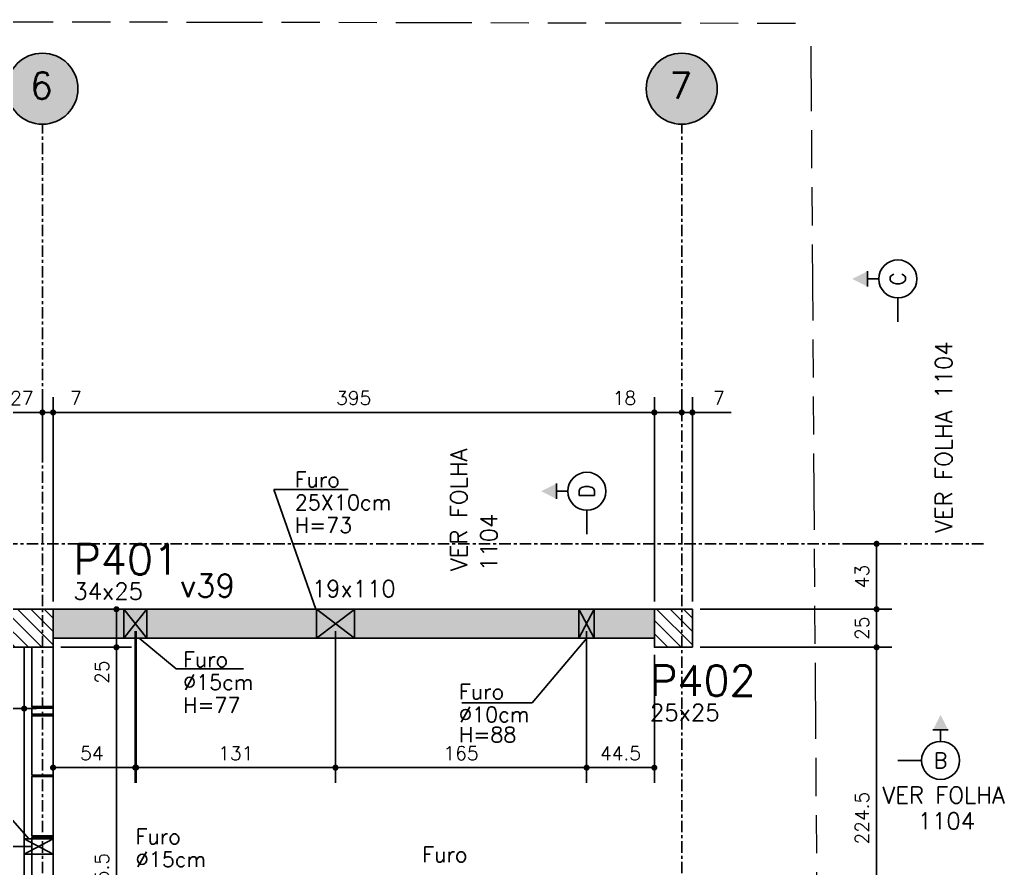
# Model space of a CAD drawing. Extents: x -39962 to 11287, y 23324 to 41277.
# Drawn here: x 2784 to 3430, y 24866 to 25424 of the extents above; entities that cross this region are included whole.
import ezdxf
from ezdxf.enums import TextEntityAlignment as Align

# ---------------------------------------------------------------- set-up
doc = ezdxf.new("R2010")
doc.units = 0
doc.header["$LTSCALE"] = 25
doc.header["$MEASUREMENT"] = 0
doc.linetypes.add('AXES', pattern=[0.54, 0.3, -0.08, 0.08, -0.08])
doc.linetypes.add('Double dash', pattern=[55, 20, -5, 10, -5, 10, -5])
doc.layers.get('0').update_dxf_attribs({"linetype": 'CONTINUOUS'})
doc.layers.get('Defpoints').update_dxf_attribs({"linetype": 'CONTINUOUS'})
for name, color, linetype in [('41', 2, 'CONTINUOUS'), ('COTA', 1, 'CONTINUOUS'), ('EIXOS', 1, 'AXES'), ('H3', 253, 'CONTINUOUS'), ('H4', 254, 'CONTINUOUS'), ('H5', 1, 'CONTINUOUS'), ('IND-EIXOS', 2, 'CONTINUOUS'), ('LINHA_FINA', 1, 'CONTINUOUS'), ('Linha_media', 4, 'CONTINUOUS'), ('P-D', 2, 'CONTINUOUS'), ('P-N', 5, 'CONTINUOUS'), ('PENA_1', 1, 'CONTINUOUS'), ('PENA_3', 3, 'CONTINUOUS'), ('PIL-N', 4, 'CONTINUOUS'), ('PROJ', 252, 'CONTINUOUS'), ('TEXT-EIXOS', 3, 'CONTINUOUS'), ('VIG-D', 2, 'CONTINUOUS'), ('VIG-N', 4, 'CONTINUOUS'), ('VIGA', 3, 'CONTINUOUS')]:
    doc.layers.add(name, color=color, linetype=linetype)
doc.layers.add('TLV-DVI-___-CNT', color=7, linetype='Double dash', lineweight=9)
doc.styles.add('COTA', font='romans.shx')
doc.styles.add('ROMANS', font='ROMANS')
doc.styles.get("Standard").update_dxf_attribs({"font": 'ROMANS.SHX'})
doc.dimstyles.new('forma', dxfattribs={"dimscale": 5, "dimtxt": 1.8, "dimasz": 0.8, "dimexe": 2, "dimexo": 1, "dimgap": 1, "dimtad": 1, "dimdec": 1, "dimzin": 9, "dimdsep": 46, "dimtxsty": 'COTA', "dimblk1": 'DOT', "dimblk2": 'DOT', "dimsah": 1, "dimcen": 0, "dimdle": 1, "dimclrd": 256, "dimclre": 256, "dimclrt": 2, "dimadec": 0, "dimazin": 0, "dimtfac": 1, "dimtdec": 0, "dimtmove": 0, "dimatfit": 3, "dimfxl": 1, "dimtolj": 1, "dimtzin": 0, "dimarcsym": 0})

# ---------------------------------------------------------------- blocks, each defined once
blk = doc.blocks.new('_Dot')
at = {"color": 0, "linetype": 'ByBlock', "lineweight": -2}
blk.add_line((-0.5, 0), (-1, 0), dxfattribs=at)
at = {"color": 0, "linetype": 'ByBlock', "const_width": 0.5}
blk.add_lwpolyline([(-0.25, 0, 1), (0.25, 0, 1)], format="xyb", close=True, dxfattribs=at)
blk = doc.blocks.new('*D80')
at = {"layer": 'COTA', "lineweight": -2, "transparency": 16777216}
for p, q in [((3230.51, 25011.59), (3356.51, 25011.59)), ((3346.51, 24791.09), (3346.51, 25007.59)), ((3230.51, 24787.09), (3356.51, 24787.09))]:
    blk.add_line(p, q, dxfattribs=at)
at = {"layer": 'Defpoints', "color": 0, "transparency": 16777216}
for p in [(3225.51, 25011.59), (3346.51, 25011.59), (3225.51, 24787.09)]:
    blk.add_point(p, dxfattribs=at)
at = {"layer": 'COTA', "lineweight": -2, "transparency": 16777216, "xscale": 4, "yscale": 4, "zscale": 4}
for p, rotation in [((3346.51, 25011.59), 90), ((3346.51, 24787.09), 270)]:
    blk.add_blockref('_Dot', p, dxfattribs=dict(at, rotation=rotation))
at = {"layer": 'COTA', "color": 2, "transparency": 16777216, "insert": (3337.01, 24899.34), "char_height": 9, "attachment_point": 5, "rotation": 90, "style": 'COTA'}
blk.add_mtext('\\A1;224.5 ', dxfattribs=at)
blk = doc.blocks.new('*D81')
at = {"layer": 'COTA', "lineweight": -2, "transparency": 16777216}
for p, q in [((3230.51, 25036.59), (3356.51, 25036.59)), ((3346.51, 25015.59), (3346.51, 25032.59)), ((3230.51, 25011.59), (3356.51, 25011.59))]:
    blk.add_line(p, q, dxfattribs=at)
at = {"layer": 'Defpoints', "color": 0, "transparency": 16777216}
for p in [(3225.51, 25036.59), (3346.51, 25036.59), (3225.51, 25011.59)]:
    blk.add_point(p, dxfattribs=at)
at = {"layer": 'COTA', "lineweight": -2, "transparency": 16777216, "xscale": 4, "yscale": 4, "zscale": 4}
for p, rotation in [((3346.51, 25036.59), 90), ((3346.51, 25011.59), 270)]:
    blk.add_blockref('_Dot', p, dxfattribs=dict(at, rotation=rotation))
at = {"layer": 'COTA', "color": 2, "transparency": 16777216, "insert": (3337.01, 25024.09), "char_height": 9, "attachment_point": 5, "rotation": 90, "style": 'COTA'}
blk.add_mtext('\\A1;25 ', dxfattribs=at)
blk = doc.blocks.new('*D82')
at = {"layer": 'COTA', "lineweight": -2, "transparency": 16777216}
for p, q in [((3200.51, 25041.59), (3200.51, 25175.92)), ((3218.51, 25160.92), (3218.51, 25175.92)), ((3196.51, 25165.92), (3169.23, 25165.92)), ((3218.51, 25165.92), (3200.51, 25165.92)), ((3222.51, 25165.92), (3226.51, 25165.92))]:
    blk.add_line(p, q, dxfattribs=at)
at = {"layer": 'Defpoints', "color": 0, "transparency": 16777216}
for p in [(3200.51, 25165.92), (3218.51, 25155.92), (3200.51, 25036.59)]:
    blk.add_point(p, dxfattribs=at)
at = {"layer": 'COTA', "lineweight": -2, "transparency": 16777216, "xscale": 4, "yscale": 4, "zscale": 4}
blk.add_blockref('_Dot', (3200.51, 25165.92), dxfattribs=at)
at = {"layer": 'COTA', "lineweight": -2, "transparency": 16777216, "xscale": 4, "yscale": 4, "zscale": 4, "rotation": 180}
blk.add_blockref('_Dot', (3218.51, 25165.92), dxfattribs=at)
at = {"layer": 'COTA', "color": 2, "transparency": 16777216, "insert": (3180.87, 25175.42), "char_height": 9, "attachment_point": 5, "style": 'COTA'}
blk.add_mtext('\\A1;18 ', dxfattribs=at)
blk = doc.blocks.new('*D83')
at = {"layer": 'COTA', "lineweight": -2, "transparency": 16777216}
for p, q in [((2805.51, 25041.59), (2805.51, 25175.92)), ((3200.51, 25041.59), (3200.51, 25175.92)), ((3196.51, 25165.92), (2809.51, 25165.92))]:
    blk.add_line(p, q, dxfattribs=at)
at = {"layer": 'Defpoints', "color": 0, "transparency": 16777216}
for p in [(2805.51, 25165.92), (2805.51, 25036.59), (3200.51, 25036.59)]:
    blk.add_point(p, dxfattribs=at)
at = {"layer": 'COTA', "lineweight": -2, "transparency": 16777216, "xscale": 4, "yscale": 4, "zscale": 4, "rotation": 180}
blk.add_blockref('_Dot', (2805.51, 25165.92), dxfattribs=at)
at = {"layer": 'COTA', "lineweight": -2, "transparency": 16777216, "xscale": 4, "yscale": 4, "zscale": 4}
blk.add_blockref('_Dot', (3200.51, 25165.92), dxfattribs=at)
at = {"layer": 'COTA', "color": 2, "transparency": 16777216, "insert": (3003.01, 25175.42), "char_height": 9, "attachment_point": 5, "style": 'COTA'}
blk.add_mtext('\\A1;395 ', dxfattribs=at)
blk = doc.blocks.new('*D84')
at = {"layer": 'COTA', "lineweight": -2, "transparency": 16777216}
for p, q in [((2771.51, 25041.59), (2771.51, 25175.92)), ((2798.51, 25133.07), (2798.51, 25175.92)), ((2794.51, 25165.92), (2775.51, 25165.92))]:
    blk.add_line(p, q, dxfattribs=at)
at = {"layer": 'Defpoints', "color": 0, "transparency": 16777216}
for p in [(2771.51, 25165.92), (2798.51, 25128.07), (2771.51, 25036.59)]:
    blk.add_point(p, dxfattribs=at)
at = {"layer": 'COTA', "lineweight": -2, "transparency": 16777216, "xscale": 4, "yscale": 4, "zscale": 4, "rotation": 180}
blk.add_blockref('_Dot', (2771.51, 25165.92), dxfattribs=at)
at = {"layer": 'COTA', "lineweight": -2, "transparency": 16777216, "xscale": 4, "yscale": 4, "zscale": 4}
blk.add_blockref('_Dot', (2798.51, 25165.92), dxfattribs=at)
at = {"layer": 'COTA', "color": 2, "transparency": 16777216, "insert": (2785.01, 25175.42), "char_height": 9, "attachment_point": 5, "style": 'COTA'}
blk.add_mtext('\\A1;27 ', dxfattribs=at)
blk = doc.blocks.new('seção_dir')
at = {"layer": 'Linha_media'}
for p, q in [((-1, 4), (1, 4)), ((0, 2.5), (0, 4)), ((-5.62, 0), (-2.5, 0))]:
    blk.add_line(p, q, dxfattribs=at)
blk.add_circle((0, 0), 2.5, dxfattribs=at)
blk.add_solid([(-1, 4), (0, 6), (1, 4)], dxfattribs=at)
blk = doc.blocks.new('atrib_seção')
at = {"layer": 'Linha_media', "style": 'ROMANS'}
blk.add_attdef('X', text='', height=2, dxfattribs=at).set_placement((0, 0), align=Align.MIDDLE)
blk = doc.blocks.new('*D35')
at = {"layer": 'COTA', "lineweight": -2, "transparency": 16777216}
for p, q in [((2810.51, 25036.59), (2857.12, 25036.59)), ((2847.12, 25032.59), (2847.12, 25015.59)), ((2810.51, 25011.59), (2857.12, 25011.59)), ((2847.12, 25011.59), (2847.12, 24983.02))]:
    blk.add_line(p, q, dxfattribs=at)
at = {"layer": 'Defpoints', "color": 0, "transparency": 16777216}
for p in [(2805.51, 25036.59), (2805.51, 25011.59), (2847.12, 25011.59)]:
    blk.add_point(p, dxfattribs=at)
at = {"layer": 'COTA', "lineweight": -2, "transparency": 16777216, "xscale": 4, "yscale": 4, "zscale": 4}
for p, rotation in [((2847.12, 25036.59), 90), ((2847.12, 25011.59), 270)]:
    blk.add_blockref('_Dot', p, dxfattribs=dict(at, rotation=rotation))
at = {"layer": 'COTA', "color": 2, "transparency": 16777216, "insert": (2837.62, 24995.31), "char_height": 9, "attachment_point": 5, "rotation": 90, "style": 'COTA'}
blk.add_mtext('\\A1;25 ', dxfattribs=at)
blk = doc.blocks.new('*D36')
at = {"layer": 'COTA', "lineweight": -2, "transparency": 16777216}
for p, q in [((2810.51, 25011.59), (2857.12, 25011.59)), ((2847.12, 25007.59), (2847.12, 24780.09)), ((2852.12, 24776.09), (2857.12, 24776.09))]:
    blk.add_line(p, q, dxfattribs=at)
at = {"layer": 'Defpoints', "color": 0, "transparency": 16777216}
for p in [(2805.51, 25011.59), (2847.12, 24776.09), (2847.12, 24776.09)]:
    blk.add_point(p, dxfattribs=at)
at = {"layer": 'COTA', "lineweight": -2, "transparency": 16777216, "xscale": 4, "yscale": 4, "zscale": 4}
for p, rotation in [((2847.12, 25011.59), 90), ((2847.12, 24776.09), 270)]:
    blk.add_blockref('_Dot', p, dxfattribs=dict(at, rotation=rotation))
at = {"layer": 'COTA', "color": 2, "transparency": 16777216, "insert": (2837.62, 24859.13), "char_height": 9, "attachment_point": 5, "rotation": 90, "style": 'COTA'}
blk.add_mtext('\\A1;235.5 ', dxfattribs=at)
blk = doc.blocks.new('Family - ___-2103959-PLANTA INFERIOR 2')
at = {"layer": 'TLV-DVI-___-CNT', "color": 1, "true_color": 0xff0000}
for p, q in [((-30001.4, 10030.2), (-17648.6, 10007.2)), ((-17578.8, -196), (-17647.6, 9857.2))]:
    blk.add_line(p, q, dxfattribs=at)
blk = doc.blocks.new('A$C8a1ee3b4')
at = {"layer": 'TLV-DVI-___-CNT', "color": 1, "true_color": 0xff0000, "xscale": 0.1, "yscale": 0.1, "zscale": 0.1}
blk.add_blockref('Family - ___-2103959-PLANTA INFERIOR 2', (4865.23, 1037.14), dxfattribs=at)
blk = doc.blocks.new('*D58')
at = {"layer": 'COTA', "lineweight": -2, "transparency": 16777216}
for p, q in [((3325.81, 25079.59), (3356.51, 25079.59)), ((3346.51, 25040.59), (3346.51, 25075.59)), ((3230.51, 25036.59), (3356.51, 25036.59))]:
    blk.add_line(p, q, dxfattribs=at)
at = {"layer": 'Defpoints', "color": 0, "transparency": 16777216}
for p in [(3320.81, 25079.59), (3346.51, 25079.59), (3225.51, 25036.59)]:
    blk.add_point(p, dxfattribs=at)
at = {"layer": 'COTA', "lineweight": -2, "transparency": 16777216, "xscale": 4, "yscale": 4, "zscale": 4}
for p, rotation in [((3346.51, 25079.59), 90), ((3346.51, 25036.59), 270)]:
    blk.add_blockref('_Dot', p, dxfattribs=dict(at, rotation=rotation))
at = {"layer": 'COTA', "color": 2, "transparency": 16777216, "insert": (3337.01, 25058.09), "char_height": 9, "attachment_point": 5, "rotation": 90, "style": 'COTA'}
blk.add_mtext('\\A1;43 ', dxfattribs=at)
blk = doc.blocks.new('*D63')
at = {"layer": 'COTA', "lineweight": -2, "transparency": 16777216}
for p, q in [((2798.51, 25133.07), (2798.51, 25175.92)), ((2805.51, 25041.59), (2805.51, 25175.92)), ((2794.51, 25165.92), (2790.51, 25165.92)), ((2798.51, 25165.92), (2805.51, 25165.92)), ((2809.51, 25165.92), (2813.51, 25165.92))]:
    blk.add_line(p, q, dxfattribs=at)
at = {"layer": 'Defpoints', "color": 0, "transparency": 16777216}
for p in [(2805.51, 25165.92), (2798.51, 25128.07), (2805.51, 25036.59)]:
    blk.add_point(p, dxfattribs=at)
at = {"layer": 'COTA', "lineweight": -2, "transparency": 16777216, "xscale": 4, "yscale": 4, "zscale": 4}
blk.add_blockref('_Dot', (2798.51, 25165.92), dxfattribs=at)
at = {"layer": 'COTA', "lineweight": -2, "transparency": 16777216, "xscale": 4, "yscale": 4, "zscale": 4, "rotation": 180}
blk.add_blockref('_Dot', (2805.51, 25165.92), dxfattribs=at)
at = {"layer": 'COTA', "color": 2, "transparency": 16777216, "insert": (2820.46, 25175.42), "char_height": 9, "attachment_point": 5, "style": 'COTA'}
blk.add_mtext('\\A1;7 ', dxfattribs=at)
blk = doc.blocks.new('*D20')
at = {"layer": 'COTA', "lineweight": -2, "transparency": 16777216}
for p, q in [((3218.51, 25160.92), (3218.51, 25175.92)), ((3225.51, 25041.59), (3225.51, 25175.92)), ((3214.51, 25165.92), (3210.51, 25165.92)), ((3218.51, 25165.92), (3225.51, 25165.92)), ((3218.51, 25165.92), (3225.51, 25165.92)), ((3250.89, 25165.92), (3225.51, 25165.92)), ((3229.51, 25165.92), (3233.51, 25165.92))]:
    blk.add_line(p, q, dxfattribs=at)
at = {"layer": 'Defpoints', "color": 0, "transparency": 16777216}
for p in [(3225.51, 25165.92), (3218.51, 25155.92), (3225.51, 25036.59)]:
    blk.add_point(p, dxfattribs=at)
at = {"layer": 'COTA', "lineweight": -2, "transparency": 16777216, "xscale": 4, "yscale": 4, "zscale": 4}
blk.add_blockref('_Dot', (3218.51, 25165.92), dxfattribs=at)
at = {"layer": 'COTA', "lineweight": -2, "transparency": 16777216, "xscale": 4, "yscale": 4, "zscale": 4, "rotation": 180}
blk.add_blockref('_Dot', (3225.51, 25165.92), dxfattribs=at)
at = {"layer": 'COTA', "color": 2, "transparency": 16777216, "insert": (3242.89, 25175.42), "char_height": 9, "attachment_point": 5, "style": 'COTA'}
blk.add_mtext('\\A1;7 ', dxfattribs=at)
blk = doc.blocks.new('A$C93549396')
at = {"layer": 'PROJ'}
for points in [[(1180, 1334.04), (1180, 1295.04), (1166, 1295.04), (1166, 1334.04), (1180, 1334.04)], [(1180, 1290.04), (1180, 1294.04), (1166, 1294.04), (1166, 1290.04), (1180, 1290.04)], [(1180, 1289.04), (1180, 1250.04), (1166, 1250.04), (1166, 1289.04), (1180, 1289.04)], [(1180, 1249.04), (1180, 1210.04), (1166, 1210.04), (1166, 1249.04), (1180, 1249.04)], [(1180, 1209.04), (1180, 1170.04), (1166, 1170.04), (1166, 1209.04), (1180, 1209.04)]]:
    blk.add_lwpolyline(points, dxfattribs=at)
blk = doc.blocks.new('*D271')
at = {"layer": 'COTA', "lineweight": -2, "transparency": 16777216}
for p, q in [((2771.51, 25006.59), (2771.51, 24961.3)), ((2779.01, 24971.3), (2747.22, 24951.05)), ((2767.51, 24971.3), (2763.51, 24971.3)), ((2771.51, 24971.3), (2786.51, 24971.3)), ((2771.51, 24971.3), (2786.51, 24971.3)), ((2786.51, 24974.49), (2786.51, 24961.3)), ((2790.51, 24971.3), (2794.51, 24971.3)), ((2747.22, 24951.05), (2723.93, 24951.05))]:
    blk.add_line(p, q, dxfattribs=at)
at = {"layer": 'Defpoints', "color": 0, "transparency": 16777216}
for p in [(2771.51, 25011.59), (2786.51, 24979.49), (2786.51, 24971.3)]:
    blk.add_point(p, dxfattribs=at)
at = {"layer": 'COTA', "lineweight": -2, "transparency": 16777216, "xscale": 4, "yscale": 4, "zscale": 4}
blk.add_blockref('_Dot', (2771.51, 24971.3), dxfattribs=at)
at = {"layer": 'COTA', "lineweight": -2, "transparency": 16777216, "xscale": 4, "yscale": 4, "zscale": 4, "rotation": 180}
blk.add_blockref('_Dot', (2786.51, 24971.3), dxfattribs=at)
at = {"layer": 'COTA', "color": 2, "transparency": 16777216, "insert": (2735.57, 24960.55), "char_height": 9, "attachment_point": 5, "style": 'COTA'}
blk.add_mtext('\\A1;15 ', dxfattribs=at)
blk = doc.blocks.new('ss')
at = {"layer": 'LINHA_FINA'}
blk.add_solid([(0, 0), (-2.5, -0.29), (-2.5, 0.3)], dxfattribs=at)
blk = doc.blocks.new('*D312')
at = {"layer": 'COTA', "lineweight": -2, "transparency": 16777216}
for p, q in [((2859.51, 25022.09), (2859.51, 24922.51)), ((2805.51, 25006.59), (2805.51, 24922.51)), ((2809.51, 24932.51), (2855.51, 24932.51))]:
    blk.add_line(p, q, dxfattribs=at)
at = {"layer": 'Defpoints', "color": 0, "transparency": 16777216}
for p in [(2859.51, 25027.09), (2805.51, 25011.59), (2859.51, 24932.51)]:
    blk.add_point(p, dxfattribs=at)
at = {"layer": 'COTA', "lineweight": -2, "transparency": 16777216, "xscale": 4, "yscale": 4, "zscale": 4, "rotation": 180}
blk.add_blockref('_Dot', (2805.51, 24932.51), dxfattribs=at)
at = {"layer": 'COTA', "lineweight": -2, "transparency": 16777216, "xscale": 4, "yscale": 4, "zscale": 4}
blk.add_blockref('_Dot', (2859.51, 24932.51), dxfattribs=at)
at = {"layer": 'COTA', "color": 2, "transparency": 16777216, "insert": (2830.96, 24942.01), "char_height": 9, "attachment_point": 5, "style": 'COTA'}
blk.add_mtext('\\A1;54 ', dxfattribs=at)
blk = doc.blocks.new('*D313')
at = {"layer": 'COTA', "lineweight": -2, "transparency": 16777216}
for p, q in [((2860.04, 25022.09), (2860.04, 24922.51)), ((2991.04, 25022.09), (2991.04, 24922.51)), ((2864.04, 24932.51), (2987.04, 24932.51))]:
    blk.add_line(p, q, dxfattribs=at)
at = {"layer": 'Defpoints', "color": 0, "transparency": 16777216}
for p in [(2860.04, 25027.09), (2991.04, 25027.09), (2991.04, 24932.51)]:
    blk.add_point(p, dxfattribs=at)
at = {"layer": 'COTA', "lineweight": -2, "transparency": 16777216, "xscale": 4, "yscale": 4, "zscale": 4, "rotation": 180}
blk.add_blockref('_Dot', (2860.04, 24932.51), dxfattribs=at)
at = {"layer": 'COTA', "lineweight": -2, "transparency": 16777216, "xscale": 4, "yscale": 4, "zscale": 4}
blk.add_blockref('_Dot', (2991.04, 24932.51), dxfattribs=at)
at = {"layer": 'COTA', "color": 2, "transparency": 16777216, "insert": (2925.54, 24942.01), "char_height": 9, "attachment_point": 5, "style": 'COTA'}
blk.add_mtext('\\A1;131 ', dxfattribs=at)
blk = doc.blocks.new('*D314')
at = {"layer": 'COTA', "lineweight": -2, "transparency": 16777216}
for p, q in [((2991.01, 25022.07), (2991.01, 24922.51)), ((3156.01, 25022.09), (3156.01, 24922.51)), ((2995.01, 24932.51), (3152.01, 24932.51))]:
    blk.add_line(p, q, dxfattribs=at)
at = {"layer": 'Defpoints', "color": 0, "transparency": 16777216}
for p in [(2991.01, 25027.07), (3156.01, 25027.09), (3156.01, 24932.51)]:
    blk.add_point(p, dxfattribs=at)
at = {"layer": 'COTA', "lineweight": -2, "transparency": 16777216, "xscale": 4, "yscale": 4, "zscale": 4, "rotation": 180}
blk.add_blockref('_Dot', (2991.01, 24932.51), dxfattribs=at)
at = {"layer": 'COTA', "lineweight": -2, "transparency": 16777216, "xscale": 4, "yscale": 4, "zscale": 4}
blk.add_blockref('_Dot', (3156.01, 24932.51), dxfattribs=at)
at = {"layer": 'COTA', "color": 2, "transparency": 16777216, "insert": (3073.51, 24942.01), "char_height": 9, "attachment_point": 5, "style": 'COTA'}
blk.add_mtext('\\A1;165 ', dxfattribs=at)
blk = doc.blocks.new('*D315')
at = {"layer": 'COTA', "lineweight": -2, "transparency": 16777216}
for p, q in [((3156.01, 25022.09), (3156.01, 24922.51)), ((3200.51, 25006.59), (3200.51, 24922.51)), ((3160.01, 24932.51), (3196.51, 24932.51))]:
    blk.add_line(p, q, dxfattribs=at)
at = {"layer": 'Defpoints', "color": 0, "transparency": 16777216}
for p in [(3156.01, 25027.09), (3200.51, 25011.59), (3200.51, 24932.51)]:
    blk.add_point(p, dxfattribs=at)
at = {"layer": 'COTA', "lineweight": -2, "transparency": 16777216, "xscale": 4, "yscale": 4, "zscale": 4, "rotation": 180}
blk.add_blockref('_Dot', (3156.01, 24932.51), dxfattribs=at)
at = {"layer": 'COTA', "lineweight": -2, "transparency": 16777216, "xscale": 4, "yscale": 4, "zscale": 4}
blk.add_blockref('_Dot', (3200.51, 24932.51), dxfattribs=at)
at = {"layer": 'COTA', "color": 2, "transparency": 16777216, "insert": (3178.26, 24942.01), "char_height": 9, "attachment_point": 5, "style": 'COTA'}
blk.add_mtext('\\A1;44.5 ', dxfattribs=at)
blk = doc.blocks.new('*D319')
at = {"layer": 'COTA', "lineweight": -2, "transparency": 16777216}
for p, q in [((2791.01, 24880.63), (2756.5, 24880.63)), ((2766.5, 24751.09), (2766.5, 24876.63)), ((2781.51, 24747.09), (2756.5, 24747.09))]:
    blk.add_line(p, q, dxfattribs=at)
at = {"layer": 'Defpoints', "color": 0, "transparency": 16777216}
for p in [(2766.5, 24880.63), (2796.01, 24880.63), (2786.51, 24747.09)]:
    blk.add_point(p, dxfattribs=at)
at = {"layer": 'COTA', "lineweight": -2, "transparency": 16777216, "xscale": 4, "yscale": 4, "zscale": 4}
for p, rotation in [((2766.5, 24880.63), 90), ((2766.5, 24747.09), 270)]:
    blk.add_blockref('_Dot', p, dxfattribs=dict(at, rotation=rotation))
at = {"layer": 'COTA', "color": 2, "transparency": 16777216, "insert": (2757, 24851.28), "char_height": 9, "attachment_point": 5, "rotation": 90, "style": 'COTA'}
blk.add_mtext('\\A1;133.5 ', dxfattribs=at)
blk = doc.blocks.new('*D320')
at = {"layer": 'COTA', "lineweight": -2, "transparency": 16777216}
for p, q in [((2766.51, 25011.59), (2756.5, 25011.59)), ((2766.5, 24884.63), (2766.5, 25007.59)), ((2791.01, 24880.63), (2756.5, 24880.63))]:
    blk.add_line(p, q, dxfattribs=at)
at = {"layer": 'Defpoints', "color": 0, "transparency": 16777216}
for p in [(2766.5, 25011.59), (2771.51, 25011.59), (2796.01, 24880.63)]:
    blk.add_point(p, dxfattribs=at)
at = {"layer": 'COTA', "lineweight": -2, "transparency": 16777216, "xscale": 4, "yscale": 4, "zscale": 4}
for p, rotation in [((2766.5, 25011.59), 90), ((2766.5, 24880.63), 270)]:
    blk.add_blockref('_Dot', p, dxfattribs=dict(at, rotation=rotation))
at = {"layer": 'COTA', "color": 2, "transparency": 16777216, "insert": (2757, 24942.92), "char_height": 9, "attachment_point": 5, "rotation": 90, "style": 'COTA'}
blk.add_mtext('\\A1;131 ', dxfattribs=at)

msp = doc.modelspace()

# ---------------------------------------------------------------- hatches: boundary and pattern name
at = {"layer": 'H3'}
msp.add_hatch(color=256, dxfattribs=at).paths.add_polyline_path([(3200.51, 25036.59), (2805.51, 25036.59), (2805.51, 25017.59), (3200.51, 25017.59)])
at = {"layer": 'H4'}
h = msp.add_hatch(color=256, dxfattribs=at)
edge = h.paths.add_edge_path()
edge.add_arc((2798.51, 25378.64), 23.33, 0, 360)
h = msp.add_hatch(color=256, dxfattribs=at)
edge = h.paths.add_edge_path()
edge.add_arc((3218.51, 25378.64), 23.33, 0, 360)
at = {"layer": 'H5'}
h = msp.add_hatch(dxfattribs=at)
h.set_pattern_fill('ANSI31', color=256, scale=50, angle=90, style=0)
h.set_pattern_definition([(135, (26478.106, 23411.078), (-4.4194174, -4.4194174), [])])
h.paths.add_polyline_path([(2805.51, 25011.59), (2805.51, 25036.59), (2771.51, 25036.59), (2771.51, 25011.59)])
h = msp.add_hatch(dxfattribs=at)
h.set_pattern_fill('ANSI31', color=256, scale=50, angle=90, style=0)
h.set_pattern_definition([(135, (26898.106, 23411.078), (-4.4194174, -4.4194174), [])])
h.paths.add_polyline_path([(3225.51, 25011.59), (3225.51, 25036.59), (3200.51, 25036.59), (3200.51, 25011.59)])

# ---------------------------------------------------------------- linework, layer by layer
at = {"layer": 'EIXOS', "color": 244, "true_color": 0x991b1e}
for p, q in [((2798.51, 23634.64), (2798.51, 25355.31)), ((3218.51, 23634.64), (3218.51, 25355.31)), ((3416.67, 25079.59), (632.05, 25079.59))]:
    msp.add_line(p, q, dxfattribs=at)
at = {"layer": 'IND-EIXOS'}
for centre in [(2798.51, 25378.64), (3218.51, 25378.64)]:
    msp.add_circle(centre, 23.33, dxfattribs=at)
at = {"layer": 'LINHA_FINA'}
for p, q in [((2999.39, 25115.21), (2950.51, 25115.21)), ((2950.51, 25115.21), (2978.14, 25036.59)), ((2886.29, 24997.46), (2862.17, 25017.59)), ((3120.14, 24975.2), (3156.07, 25017.59)), ((2930.66, 24997.46), (2886.29, 24997.46)), ((3074.05, 24975.2), (3120.14, 24975.2)), ((2756.38, 24923.6), (2789.59, 24885.63))]:
    msp.add_line(p, q, dxfattribs=at)
at = {"layer": 'P-N', "linetype": 'Continuous'}
for points in [[(2805.51, 25011.59), (2805.51, 25036.59), (2771.51, 25036.59), (2771.51, 25011.59), (2805.51, 25011.59)], [(3225.51, 25011.59), (3225.51, 25036.59), (3200.51, 25036.59), (3200.51, 25011.59), (3225.51, 25011.59)]]:
    msp.add_lwpolyline(points, dxfattribs=at)
at = {"layer": 'PENA_1'}
for p, q in [((2852.01, 25036.59), (2852.01, 25017.59)), ((2867.01, 25036.59), (2852.01, 25036.59)), ((2852.01, 25036.59), (2867.01, 25017.59)), ((2867.01, 25036.59), (2852.01, 25017.59)), ((2867.01, 25017.59), (2867.01, 25036.59)), ((3003.45, 25036.61), (2978.57, 25036.61)), ((2978.57, 25036.61), (3003.45, 25017.61)), ((2978.57, 25036.53), (2978.57, 25017.61)), ((3003.45, 25036.53), (2978.57, 25017.61)), ((3003.45, 25017.61), (3003.45, 25036.61)), ((3151.01, 25036.59), (3151.01, 25017.59)), ((3161.01, 25036.59), (3151.01, 25036.59)), ((3151.01, 25036.59), (3161.01, 25017.59)), ((3161.01, 25036.59), (3151.01, 25017.59)), ((3161.01, 25017.59), (3161.01, 25036.59)), ((2852.01, 25017.59), (2867.01, 25017.59)), ((2978.57, 25017.61), (3003.45, 25017.61)), ((3151.01, 25017.59), (3161.01, 25017.59)), ((2805.51, 24885.63), (2786.51, 24885.63)), ((2786.51, 24885.63), (2786.51, 24875.63)), ((2805.51, 24885.63), (2786.51, 24875.63)), ((2786.51, 24885.63), (2805.51, 24875.63)), ((2805.51, 24875.63), (2805.51, 24885.63)), ((2786.51, 24875.63), (2805.51, 24875.63))]:
    msp.add_line(p, q, dxfattribs=at)
at = {"layer": 'PENA_3'}
for p, q in [((2805.51, 25036.59), (3200.51, 25036.59)), ((2805.51, 25017.59), (3200.51, 25017.59))]:
    msp.add_line(p, q, dxfattribs=at)
at = {"layer": 'VIGA'}
for p, q in [((2786.51, 24747.09), (2786.51, 25011.59)), ((2805.51, 24747.09), (2805.51, 25011.59))]:
    msp.add_line(p, q, dxfattribs=at)

# ---------------------------------------------------------------- block references
at = {"layer": 'PENA_1', "xscale": 1.968503937007874, "yscale": 1.968503937007874, "zscale": 1.968503937007874}
for p, rotation in [((2978.14, 25036.59), 289.359), ((2862.17, 25017.59), 140.155), ((3156.01, 25017.59), 49.71100000000001), ((2789.59, 24885.63), 311.176)]:
    msp.add_blockref('ss', p, dxfattribs=dict(at, rotation=rotation))
at = {"layer": 'PROJ'}
msp.add_blockref('A$C93549396', (1625.51, 23677.56), dxfattribs=at)
at = {"layer": 'VIGA'}
msp.add_blockref('A$C8a1ee3b4', (203.06, 23383.83), dxfattribs=at)
at = {"layer": 'VIGA', "xscale": 5, "yscale": 5, "zscale": 5, "rotation": 90}
for p in [(3360.48, 25253.64), (3156.17, 25114.13)]:
    msp.add_blockref('seção_dir', p, dxfattribs=at)
for p, values in [((3360.48, 25253.64), {'X': 'C'}), ((3156.17, 25114.13), {'X': 'D'})]:
    msp.add_blockref('atrib_seção', p, dxfattribs=at).add_auto_attribs(values)
at = {"layer": 'VIGA', "xscale": 5, "yscale": 5, "zscale": 5}
msp.add_blockref('seção_dir', (3388.57, 24937.27), dxfattribs=at)
msp.add_blockref('atrib_seção', (3388.57, 24937.27), dxfattribs=at).add_auto_attribs({'X': 'B'})

# ---------------------------------------------------------------- texts
at = {"layer": '41', "linetype": 'Continuous'}
for s, p in [('Furo', (2964.28, 25116.8)), ('25X10cm', (2964.28, 25101.8)), ('H=73', (2964.28, 25086.8)), ('Furo', (2890.9, 24998.63)), ('%%C15cm', (2890.9, 24983.63)), ('Furo', (3072.18, 24977.46)), ('H=77', (2890.9, 24968.63)), ('%%C10cm', (3072.18, 24962.46)), ('H=88', (3072.18, 24949.17)), ('Furo', (2859.78, 24882.26)), ('Furo', (3048.12, 24870.47)), ('%%C15cm', (2859.78, 24867.26))]:
    msp.add_text(s, height=10, dxfattribs=at).set_placement(p)
at = {"layer": 'P-D', "linetype": 'Continuous'}
for s, p in [('VER FOLHA 1104', (3396.08, 25086.72)), ('VER FOLHA', (3077.5, 25061.62)), ('1104', (3097.36, 25061.62))]:
    msp.add_text(s, height=11, rotation=90, dxfattribs=at).set_placement(p)
for s, p in [('34x25', (2818.89, 25042.91)), ('25x25', (3197.64, 24963.23)), ('VER FOLHA ', (3350.28, 24908.98)), ('1104', (3373.55, 24891.98))]:
    msp.add_text(s, height=11, dxfattribs=at).set_placement(p)
at = {"layer": 'PIL-N', "linetype": 'Continuous'}
for s, p in [('P401', (2818.89, 25059.41)), ('P402', (3197.64, 24979.73))]:
    msp.add_text(s, height=20, dxfattribs=at).set_placement(p)
at = {"layer": 'TEXT-EIXOS'}
for s, p in [('6', (2790.35, 25371.88)), ('7', (3210.35, 25371.88))]:
    msp.add_text(s, height=17.5, dxfattribs=at).set_placement(p)
at = {"layer": 'VIG-D', "linetype": 'Continuous'}
msp.add_text('19x110', height=11, dxfattribs=at).set_placement((2975.49, 25044.61))
at = {"layer": 'VIG-N', "linetype": 'Continuous'}
msp.add_text('v39', height=15, dxfattribs=at).set_placement((2889.11, 25044.61))

# ---------------------------------------------------------------- dimensions: what is measured, and where the dimension line sits
at = {"layer": 'COTA'}
for base, p1, p2, override, picture, middle in [((2771.51, 25165.92), (2798.51, 25128.07), (2771.51, 25036.59), {"dimpost": ' ', "dimtmove": 1}, '*D84', (2785.01, 25175.42)), ((2805.51, 25165.92), (3200.51, 25036.59), (2805.51, 25036.59), {"dimpost": ' ', "dimtmove": 1}, '*D83', (3003.01, 25175.42)), ((3200.51, 25165.92), (3218.51, 25155.92), (3200.51, 25036.59), {"dimpost": ' '}, '*D82', (3180.87, 25175.42)), ((2991.04, 24932.51), (2860.04, 25027.09), (2991.04, 25027.09), {"dimpost": ' ', "dimtmove": 1}, '*D313', (2925.54, 24942.01)), ((3156.01, 24932.51), (2991.01, 25027.07), (3156.01, 25027.09), {"dimpost": ' ', "dimtmove": 1}, '*D314', (3073.51, 24942.01)), ((3200.51, 24932.51), (3156.01, 25027.09), (3200.51, 25011.59), {"dimpost": ' ', "dimtmove": 1}, '*D315', (3178.26, 24942.01))]:
    dim = msp.add_linear_dim(base=base, p1=p1, p2=p2, dimstyle='forma', override=override, dxfattribs=at)
    dim.commit()
    dim.dimension.update_dxf_attribs({"geometry": picture, "text_midpoint": middle})
for base, p1, p2, override, picture, middle in [((2805.51, 25165.92), (2798.51, 25128.07), (2805.51, 25036.59), {"dimpost": ' ', "dimtmove": 1}, '*D63', (2820.46, 25165.92)), ((3225.51, 25165.92), (3218.51, 25155.92), (3225.51, 25036.59), {"dimpost": ' ', "dimtmove": 1}, '*D20', (3242.89, 25165.92)), ((2859.51, 24932.51), (2805.51, 25011.59), (2859.51, 25027.09), {"dimpost": ' '}, '*D312', (2830.96, 24932.51)), ((2786.51, 24971.3), (2771.51, 25011.59), (2786.51, 24979.49), {"dimpost": ' ', "dimtmove": 1}, '*D271', (2742.22, 24951.05))]:
    dim = msp.add_linear_dim(base=base, p1=p1, p2=p2, dimstyle='forma', override=override, dxfattribs=at)
    dim.commit()
    dim.dimension.update_dxf_attribs({"geometry": picture, "text_midpoint": middle, "dimtype": 128})
for base, p1, p2, picture, middle in [((3346.51, 25079.59), (3225.51, 25036.59), (3320.81, 25079.59), '*D58', (3337.01, 25058.09)), ((3346.51, 25036.59), (3225.51, 25011.59), (3225.51, 25036.59), '*D81', (3337.01, 25024.09)), ((3346.51, 25011.59), (3225.51, 24787.09), (3225.51, 25011.59), '*D80', (3337.01, 24899.34))]:
    dim = msp.add_linear_dim(base=base, p1=p1, p2=p2, angle=90, dimstyle='forma', override={"dimpost": ' ', "dimtmove": 1}, dxfattribs=at)
    dim.commit()
    dim.dimension.update_dxf_attribs({"geometry": picture, "text_midpoint": middle})
for base, p1, p2, override, picture, middle in [((2847.12, 25011.59), (2805.51, 25036.59), (2805.51, 25011.59), {"dimpost": ' '}, '*D35', (2847.12, 24995.31)), ((2766.5, 25011.59), (2796.01, 24880.63), (2771.51, 25011.59), {"dimpost": ' ', "dimtmove": 1}, '*D320', (2766.5, 24942.92)), ((2847.12, 24776.09), (2805.51, 25011.59), (2847.12, 24776.09), {"dimpost": ' ', "dimtmove": 1}, '*D36', (2847.12, 24859.13)), ((2766.5, 24880.63), (2786.51, 24747.09), (2796.01, 24880.63), {"dimpost": ' '}, '*D319', (2766.5, 24851.28))]:
    dim = msp.add_linear_dim(base=base, p1=p1, p2=p2, angle=90, dimstyle='forma', override=override, dxfattribs=at)
    dim.commit()
    dim.dimension.update_dxf_attribs({"geometry": picture, "text_midpoint": middle, "dimtype": 128})

doc.saveas('drawing.dxf')
